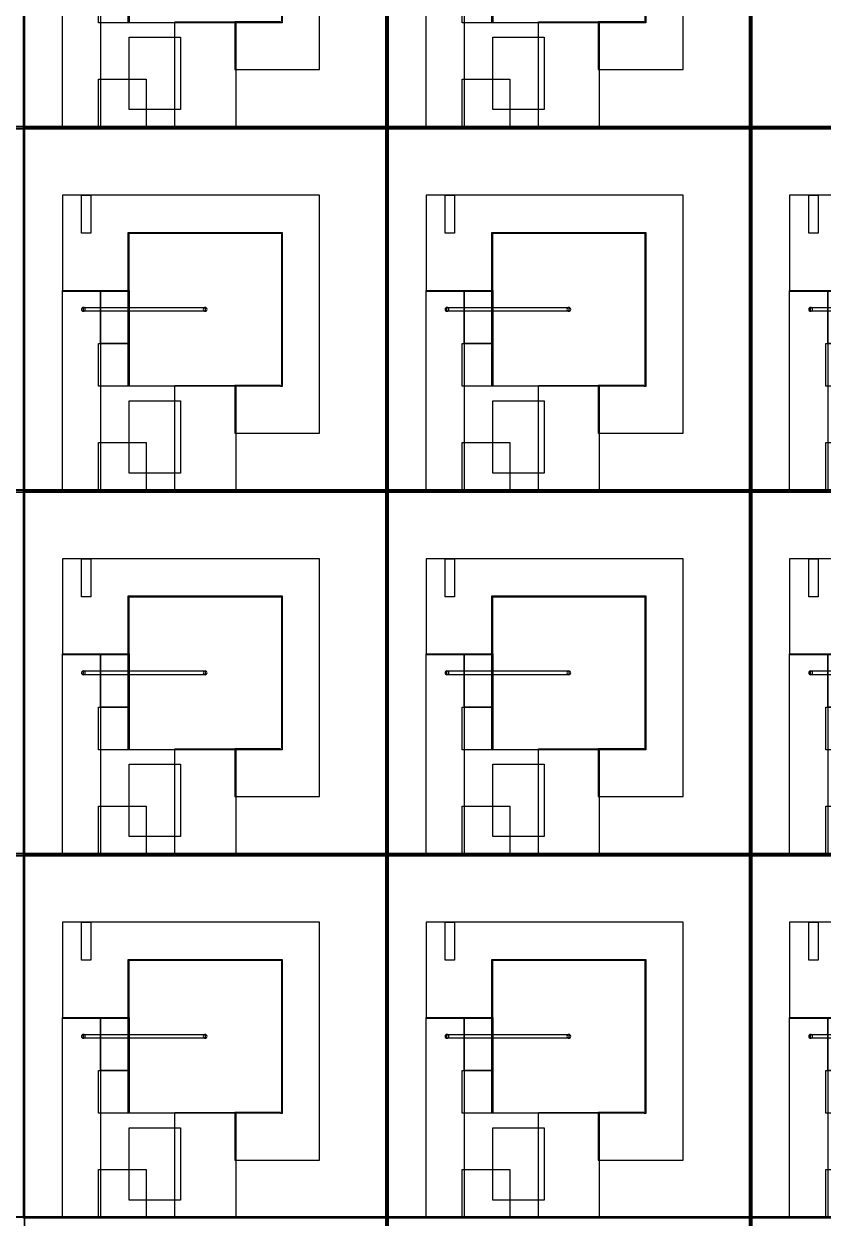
# Model space of a CAD drawing. Extents: x -52 to 52, y -50 to 50.
# Drawn here: x 9.54 to 30.53, y -0.03 to 31.35 of the extents above; entities that cross this region are included whole.
import ezdxf

# ---------------------------------------------------------------- set-up
doc = ezdxf.new("R2010")
doc.units = 0
for name, color, linetype in [('helperLayer', 6, 'CONTINUOUS'), ('largegap', 4, 'CONTINUOUS'), ('smallgap', 3, 'CONTINUOUS'), ('wafersize', 2, 'CONTINUOUS')]:
    doc.layers.add(name, color=color, linetype=linetype)

# ---------------------------------------------------------------- blocks, each defined once
blk = doc.blocks.new('10mmLens9.5mmWafer')
at = {"layer": 'largegap', "linetype": 'CONTINUOUS'}
for points in [[(2, 3), (2, 8), (8.75, 8), (8.75, 5.48), (7, 5.48), (7, 6.99), (7.01, 6.99), (7.01, 7.01), (6.99, 7.01), (6.99, 7), (3.01, 7), (3.01, 7.013), (2.99, 7.013), (2.99, 6.99), (3, 6.99), (3, 3.025), (2.975, 3.025), (2.975, 3), (2.975, 2.975), (3.025, 2.975), (3.025, 3), (4.225, 3), (4.225, 1.75), (2, 1.75), (2, 3)], [(8, 7), (8.25, 7), (8.25, 8), (8, 8), (8, 7)]]:
    blk.add_lwpolyline(points, close=True, dxfattribs=at)
at = {"layer": 'smallgap', "linetype": 'CONTINUOUS'}
for points in [[(2.98, 2.98), (7.02, 2.98), (7.02, 7.02), (2.98, 7.02), (2.98, 2.98)], [(7, 4.1), (7.75, 4.1), (7.75, 5.5), (7, 5.5), (7, 4.1)], [(7.75, 0.225), (8.75, 0.225), (8.75, 5.5), (7.75, 5.5), (7.75, 0.225)], [(5, 5.05), (5, 4.95), (8.2, 4.95), (8.2, 5.05), (5, 5.05)], [(7, 2.98), (7.8, 2.98), (7.8, 4.1), (7, 4.1), (7, 2.98)], [(4.2, 0.225), (5.8, 0.225), (5.8, 3), (4.2, 3), (4.2, 0.225)], [(5.65, 0.7), (7, 0.7), (7, 2.6), (5.65, 2.6), (5.65, 0.7)], [(6.55, 0.225), (7.8, 0.225), (7.8, 1.5), (6.55, 1.5), (6.55, 0.225)]]:
    blk.add_lwpolyline(points, close=True, dxfattribs=at)
for centre in [(5, 5), (8.2, 5)]:
    blk.add_circle(centre, 0.05, dxfattribs=at)
at = {"layer": 'wafersize', "linetype": 'CONTINUOUS'}
blk.add_lwpolyline([(0.225, 0.225), (9.775, 0.225), (9.775, 9.775), (0.225, 9.775), (0.225, 0.225)], close=True, dxfattribs=at)

msp = doc.modelspace()

# ---------------------------------------------------------------- linework, layer by layer
at = {"layer": 'helperLayer', "linetype": 'CONTINUOUS'}
msp.add_circle((0, 0), 50, dxfattribs=at)
at = {"layer": 'smallgap', "linetype": 'CONTINUOUS'}
for points in [[(9.55, -45), (9.55, 45), (9.555, 45), (9.555, -45), (9.55, -45)], [(19.045, -45), (19.045, 45), (19.05, 45), (19.05, -45), (19.045, -45)], [(19.1, -45), (19.1, 45), (19.105, 45), (19.105, -45), (19.1, -45)], [(28.595, -39.55), (28.595, 39.55), (28.6, 39.55), (28.6, -39.55), (28.595, -39.55)], [(28.65, -39.55), (28.65, 39.55), (28.655, 39.55), (28.655, -39.55), (28.65, -39.55)], [(-40.35, 28.65), (39, 28.65), (39, 28.655), (-40.35, 28.655), (-40.35, 28.65)], [(-40.35, 28.595), (40, 28.595), (40, 28.6), (-40.35, 28.6), (-40.35, 28.595)], [(-45.55, 19.1), (45.5, 19.1), (45.5, 19.105), (-45.55, 19.105), (-45.55, 19.1)], [(-45.55, 19.045), (44.5, 19.045), (44.5, 19.05), (-45.55, 19.05), (-45.55, 19.045)], [(-48.8, 9.55), (49, 9.55), (49, 9.555), (-48.8, 9.555), (-48.8, 9.55)], [(-48.8, 9.495), (49, 9.495), (49, 9.5), (-48.8, 9.5), (-48.8, 9.495)], [(-47.5, 0), (41.5, 0), (41.5, 0.005), (-47.5, 0.005), (-47.5, 0)]]:
    msp.add_lwpolyline(points, close=True, dxfattribs=at)

# ---------------------------------------------------------------- block references
at = {"xscale": -1}
for p in [(19.3, 28.4), (28.85, 28.4), (19.3, 18.85), (28.85, 18.85), (38.4, 18.85), (19.3, 9.3), (28.85, 9.3), (38.4, 9.3), (19.3, -0.25), (28.85, -0.25), (38.4, -0.25)]:
    msp.add_blockref('10mmLens9.5mmWafer', p, dxfattribs=at)

doc.saveas('drawing.dxf')
